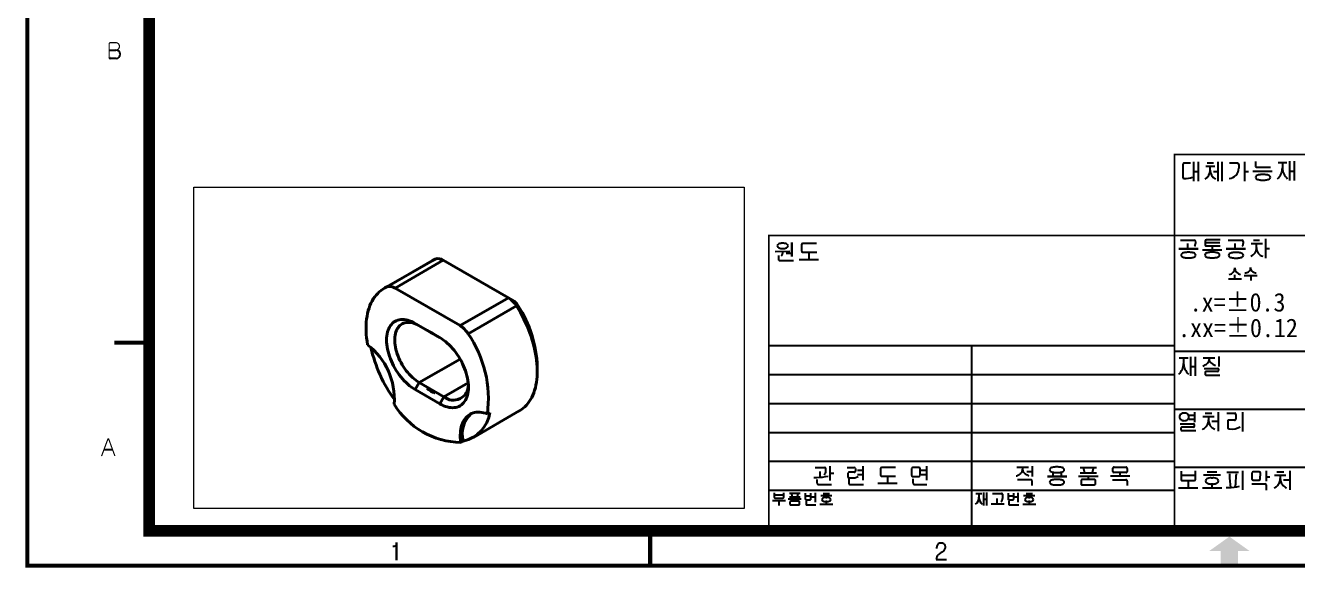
# Model space of a CAD drawing. Header units: millimetres. Extents: x 20 to 420, y 20 to 297.
# Drawn here: x 19.6 to 239.3, y 19.6 to 113.3 of the extents above; entities that cross this region are included whole.
import ezdxf

# ---------------------------------------------------------------- set-up
doc = ezdxf.new("R2010")
doc.units = ezdxf.units.MM
doc.header["$LTSCALE"] = 10
doc.header["$MEASUREMENT"] = 0
doc.layers.get('0').update_dxf_attribs({"color": 6})
doc.layers.add('0 @ 1', color=6, linetype='Continuous')
doc.layers.add('DIM', color=2, linetype='Continuous', lineweight=9)
doc.layers.add('OUTLINE', color=3, linetype='Continuous', lineweight=40)
doc.styles.get("Standard").update_dxf_attribs({"font": '', "height": 3.2})
doc.styles.get('Standard').set_extended_font_data('GulimChe')

# ---------------------------------------------------------------- blocks, each defined once
blk = doc.blocks.new('A-3_규격도면_동인광학')
blk.add_hatch(color=256).paths.add_polyline_path([(204, 2.5), (206, 2.5), (206, 0), (209, 0), (209, 2.5), (211, 2.5), (207.5, 5)])
for p, q in [((14.1, 89.02), (15.24, 89.02)), ((15.24, 89.02), (15.26, 89.02)), ((15.31, 87.56), (14.35, 87.56)), ((199.46, 69.16), (199.46, 67.06)), ((200.76, 69.49), (199.71, 69.49)), ((201.31, 69.71), (201.31, 66.37)), ((202.12, 69.71), (202.12, 66.37)), ((203.44, 68.98), (204.96, 68.98)), ((203.67, 69.54), (204.73, 69.54)), ((204.2, 68.3), (204.2, 68.98)), ((205.49, 69.71), (205.49, 66.37)), ((206.2, 69.71), (206.2, 66.37)), ((207.52, 69.52), (208.87, 69.52)), ((209.13, 69.27), (209.13, 68.63)), ((210.13, 69.71), (210.13, 66.37)), ((211.56, 68.09), (214.89, 68.09)), ((211.99, 69.75), (211.99, 69.01)), ((212.25, 68.77), (214.61, 68.77)), ((215.9, 69.58), (217.44, 69.58)), ((216.66, 69.58), (216.66, 68.65)), ((217.85, 69.8), (217.85, 66.46)), ((217.85, 68.12), (218.66, 68.12)), ((218.66, 69.8), (218.66, 66.46)), ((201.31, 68.03), (202.12, 68.03)), ((205.49, 67.99), (204.77, 67.99)), ((210.13, 68.07), (210.78, 68.07)), ((131.98, 53.34), (131.98, 55.81)), ((131.98, 55.81), (131.98, 53.34)), ((133.64, 55.39), (133.64, 54.33)), ((136.23, 55.6), (133.86, 55.6)), ((199.04, 56.19), (201.37, 56.19)), ((200.24, 55.63), (200.24, 54.7)), ((201.65, 55.96), (201.65, 55.6)), ((203.29, 56.01), (203.29, 55.39)), ((205.86, 55.72), (203.29, 55.72)), ((203.53, 55.2), (205.92, 55.2)), ((205.91, 56.23), (203.54, 56.23)), ((204.52, 55.2), (204.52, 54.53)), ((207.29, 56.19), (209.62, 56.19)), ((208.42, 55.63), (208.42, 54.71)), ((209.9, 55.96), (209.9, 55.6)), ((211.23, 55.62), (213.19, 55.62)), ((211.65, 56.18), (212.7, 56.18)), ((212.18, 54.94), (212.18, 55.62)), ((213.76, 56.39), (213.76, 53.05)), ((129.11, 54.2), (131.59, 54.27)), ((129.66, 53.56), (129.66, 52.9)), ((130.36, 54.23), (130.37, 53.91)), ((131.98, 53.87), (130.96, 53.87)), ((133.22, 52.86), (136.55, 52.86)), ((133.89, 54.1), (136.27, 54.1)), ((134.88, 53.9), (134.88, 52.86)), ((202.1, 54.7), (198.76, 54.7)), ((198.76, 54.7), (202.1, 54.7)), ((202.86, 54.53), (206.19, 54.53)), ((210.28, 54.71), (206.94, 54.71)), ((206.94, 54.71), (210.28, 54.71)), ((213.76, 54.75), (214.42, 54.75)), ((129.87, 52.68), (132.24, 52.68)), ((211.16, 51.47), (211.16, 51.35)), ((211.16, 51.35), (211.16, 51.47)), ((207.34, 49.49), (209.56, 49.49)), ((208.44, 49.49), (208.44, 50.19)), ((210.07, 50.1), (212.31, 50.1)), ((211.18, 50.1), (211.18, 49.24)), ((128, 38), (198, 38)), ((163, 38), (163, 7)), ((198, 37), (253, 37)), ((198.84, 35.85), (200.38, 35.85)), ((199.6, 35.85), (199.6, 34.91)), ((200.79, 36.06), (200.79, 32.73)), ((201.6, 36.06), (201.6, 32.73)), ((202.99, 35.89), (205.01, 35.89)), ((204, 35.89), (204, 35.58)), ((204, 35.89), (204, 35.58)), ((205.65, 36.09), (205.65, 34.36)), ((128, 33), (198, 33)), ((200.79, 34.38), (201.6, 34.38)), ((203.17, 34.04), (205.47, 34.04)), ((203.29, 33.31), (203.29, 33.04)), ((205.45, 33.49), (203.44, 33.48)), ((203.51, 32.9), (205.85, 32.9)), ((128, 28), (198, 28)), ((198, 27), (253, 27)), ((201.47, 26.51), (201.47, 24.78)), ((205.57, 26.49), (205.57, 23.18)), ((209.75, 26.51), (209.75, 23.17)), ((199.01, 24.45), (201.31, 24.45)), ((200.56, 25.95), (201.47, 25.95)), ((200.56, 25.29), (201.47, 25.29)), ((202.92, 25.73), (204.88, 25.73)), ((203.3, 26.31), (204.49, 26.31)), ((203.9, 25.73), (203.9, 25.14)), ((204.46, 24.93), (205.57, 24.93)), ((207.07, 26.3), (208.41, 26.3)), ((207.21, 24.89), (207.21, 23.84)), ((208.41, 25.11), (207.39, 25.11)), ((208.62, 26.1), (208.62, 25.31)), ((128, 23), (198, 23)), ((199.13, 23.72), (199.13, 23.45)), ((201.29, 23.9), (199.28, 23.88)), ((199.35, 23.3), (201.7, 23.3)), ((207.32, 23.64), (207.4, 23.61)), ((207.4, 23.61), (207.54, 23.59)), ((13.21, 20.04), (14.68, 20.04)), ((128, 18), (198, 18)), ((135.98, 16.93), (137.61, 16.93)), ((136.81, 16.25), (136.81, 15.24)), ((138.54, 17.16), (138.54, 14.69)), ((139.19, 15.89), (138.54, 15.89)), ((141.51, 16.95), (142.68, 16.95)), ((141.65, 15.95), (141.65, 15.38)), ((142.72, 16.12), (141.88, 16.12)), ((142.95, 16.76), (142.95, 16.34)), ((143.29, 16.45), (144.21, 16.45)), ((143.29, 15.71), (144.21, 15.71)), ((144.21, 17.16), (144.21, 14.72)), ((147.25, 16.73), (147.25, 15.67)), ((149.84, 16.94), (147.47, 16.94)), ((147.5, 15.44), (149.88, 15.44)), ((152.64, 16.75), (152.64, 15.56)), ((153.9, 16.94), (152.85, 16.94)), ((154.09, 15.56), (154.09, 16.72)), ((154.26, 16.45), (155.19, 16.45)), ((154.27, 15.71), (155.19, 15.71)), ((155.19, 17.16), (155.19, 14.72)), ((170.79, 16.97), (172.81, 16.97)), ((171.8, 16.97), (171.8, 16.65)), ((172.54, 16.26), (173.45, 16.26)), ((173.45, 17.17), (173.45, 15.35)), ((177.03, 16.01), (177.03, 15.35)), ((178.44, 16.02), (178.44, 15.35)), ((181.47, 15.45), (184.82, 15.45)), ((181.75, 16.92), (184.53, 16.92)), ((181.75, 15.98), (184.53, 15.98)), ((182.3, 16.77), (182.47, 15.98)), ((183.13, 15.45), (183.13, 14.86)), ((183.97, 16.75), (183.79, 15.98)), ((186.96, 15.48), (190.31, 15.48)), ((187.39, 16.22), (187.39, 16.83)), ((189.68, 16.07), (187.58, 16.07)), ((187.63, 16.98), (189.68, 16.98)), ((188.63, 15.48), (188.63, 16.07)), ((189.86, 16.77), (189.86, 16.22)), ((198, 17), (253, 17)), ((199.15, 16.32), (199.15, 14.84)), ((199.15, 15.62), (201.64, 15.62)), ((201.64, 14.87), (201.64, 16.34)), ((203.05, 15.65), (205.96, 15.65)), ((203.67, 16.17), (205.33, 16.17)), ((207.06, 16.15), (209.09, 16.15)), ((207.53, 15.83), (207.53, 15.63)), ((208.66, 15.84), (208.66, 15.63)), ((209.78, 16.38), (209.78, 13.06)), ((211.4, 15.99), (211.37, 14.97)), ((212.67, 16.18), (211.61, 16.18)), ((212.82, 14.97), (212.86, 15.96)), ((213.83, 16.37), (213.83, 14.55)), ((215.31, 15.6), (217.27, 15.6)), ((215.7, 16.18), (216.88, 16.18)), ((216.29, 15.6), (216.29, 15.01)), ((217.96, 16.37), (217.96, 13.06)), ((135.78, 15.21), (136.3, 15.22)), ((136.3, 14.87), (136.3, 14.23)), ((136.56, 14.01), (138.83, 14.01)), ((141.79, 14.95), (141.79, 14.23)), ((141.83, 15.14), (142.16, 15.13)), ((142.04, 14.01), (144.32, 14.01)), ((146.83, 14.2), (150.16, 14.2)), ((148.49, 15.23), (148.49, 14.2)), ((152.84, 15.37), (153.88, 15.37)), ((152.86, 14.95), (152.86, 14.23)), ((153.11, 14.01), (155.29, 14.01)), ((170.89, 14.83), (173.22, 14.83)), ((173.42, 14.6), (173.42, 13.84)), ((179.41, 15.35), (176.07, 15.35)), ((176.07, 15.35), (179.41, 15.35)), ((181.9, 14.7), (181.9, 14.1)), ((184.19, 14.86), (182.09, 14.86)), ((182.14, 13.95), (184.19, 13.95)), ((184.37, 14.15), (184.37, 14.7)), ((187.31, 14.81), (189.64, 14.81)), ((189.85, 14.59), (189.85, 13.83)), ((198.73, 13.44), (202.06, 13.44)), ((199.35, 14.67), (201.43, 14.67)), ((200.39, 14.45), (200.39, 13.44)), ((202.83, 13.41), (206.17, 13.41)), ((204.35, 15.15), (204.49, 15.15)), ((204.49, 14.06), (204.35, 14.06)), ((204.49, 15.15), (204.63, 15.15)), ((204.63, 14.06), (204.49, 14.06)), ((204.49, 14.06), (204.49, 13.41)), ((206.96, 13.48), (207.33, 13.48)), ((211.4, 14.11), (213.62, 14.11)), ((211.57, 14.77), (212.61, 14.77)), ((213.83, 15.31), (214.5, 15.31)), ((213.85, 13.93), (213.85, 13.04)), ((216.85, 14.81), (217.96, 14.81)), ((128, 13), (198, 13)), ((128.62, 11.22), (130.85, 11.22)), ((128.91, 12.54), (128.91, 11.79)), ((128.91, 12.2), (130.56, 12.2)), ((129.05, 11.66), (130.43, 11.66)), ((129.74, 11.22), (129.74, 10.37)), ((130.56, 11.82), (130.56, 12.54)), ((131.35, 11.49), (133.58, 11.49)), ((131.53, 12.47), (133.39, 12.47)), ((131.53, 11.84), (133.39, 11.84)), ((131.64, 10.99), (131.64, 10.59)), ((133.17, 11.09), (131.76, 11.09)), ((131.9, 12.37), (132.02, 11.84)), ((132.46, 11.49), (132.46, 11.09)), ((133.02, 12.36), (132.9, 11.84)), ((133.29, 10.62), (133.29, 10.99)), ((134.27, 12.51), (134.27, 11.49)), ((134.27, 12.05), (135.24, 12.05)), ((134.4, 11.37), (135.13, 11.37)), ((134.41, 11.1), (134.41, 10.59)), ((135.24, 11.52), (135.24, 12.51)), ((135.37, 11.87), (135.96, 11.87)), ((135.96, 12.58), (135.96, 10.96)), ((136.95, 12.09), (138.89, 12.09)), ((137.37, 12.45), (138.47, 12.45)), ((137.82, 11.76), (137.91, 11.76)), ((137.91, 11.04), (137.82, 11.04)), ((137.91, 11.76), (138, 11.76)), ((138, 11.04), (137.91, 11.04)), ((137.91, 11.04), (137.91, 10.6)), ((163.75, 12.44), (164.78, 12.44)), ((164.26, 12.44), (164.26, 11.82)), ((165.05, 12.59), (165.05, 10.36)), ((165.05, 11.47), (165.59, 11.47)), ((165.59, 12.59), (165.59, 10.36)), ((166.58, 12.46), (168.15, 12.46)), ((167.34, 11.59), (167.34, 10.63)), ((168.32, 12.3), (168.32, 11.6)), ((169.29, 12.51), (169.29, 11.49)), ((169.29, 12.05), (170.27, 12.05)), ((169.42, 11.37), (170.15, 11.37)), ((169.43, 11.1), (169.43, 10.59)), ((170.27, 11.52), (170.27, 12.51)), ((170.39, 11.87), (170.99, 11.87)), ((170.99, 12.58), (170.99, 10.96)), ((171.97, 12.09), (173.91, 12.09)), ((172.39, 12.45), (173.49, 12.45)), ((172.84, 11.76), (172.93, 11.76)), ((172.93, 11.04), (172.84, 11.04)), ((172.93, 11.76), (173.03, 11.76)), ((173.03, 11.04), (172.93, 11.04)), ((172.93, 11.04), (172.93, 10.6)), ((131.8, 10.49), (133.17, 10.49)), ((134.54, 10.49), (136.13, 10.49)), ((136.81, 10.6), (139.03, 10.6)), ((166.39, 10.63), (168.62, 10.63)), ((169.56, 10.49), (171.15, 10.49)), ((171.83, 10.6), (174.06, 10.6)), ((63.07, 3.35), (63.32, 3.35)), ((63.73, 0.91), (63.73, 3.96)), ((63.73, 3.96), (63.73, 0.91)), ((156.98, 2.93), (156.98, 3.2)), ((157.84, 2.3), (157.74, 2.24)), ((158.18, 2.54), (157.84, 2.3)), ((158.26, 2.6), (158.18, 2.54)), ((156.9, 1.07), (158.65, 1.07))]:
    blk.add_line(p, q)
for points, const_width in [([(0, 0), (0, 277), (400, 277), (400, 0)], 0.7), ([(21, 6), (21, 271), (394, 271), (394, 6)], 2)]:
    blk.add_lwpolyline(points, close=True, dxfattribs=dict(const_width=const_width))
at = {"const_width": 0.2}
for points in [[(14.1, 87.81), (14.1, 90.08, -0.443983), (14.33, 90.29), (15.24, 90.29, -1), (15.24, 89.02), (14.1, 89.02)], [(12.79, 18.9), (13.87, 21.81, -0.756384), (14.04, 21.8), (15.09, 18.92)]]:
    blk.add_lwpolyline(points, format="xyb", dxfattribs=at)
for points, const_width in [([(198, 7), (198, 71), (393, 71)], 0.3), ([(128, 7), (128, 57), (393, 57)], 0.3), ([(15, 38.5), (21.67, 38.5)], 0.7), ([(107.5, 0), (107.5, 6.67)], 0.7)]:
    blk.add_lwpolyline(points, dxfattribs=dict(const_width=const_width))
for centre, radius, start, end in [((15.26, 88.29), 0.727, 273.6048, 90), ((14.35, 87.81), 0.249, 181.3239, 270), ((199.71, 69.23), 0.261, 90, 196.224), ((202.32, 68.3), 1.88, 301.736, 0), ((206.08, 68.3), 1.88, 180, 238.264), ((207.33, 68.63), 1.8, 274.0617, 0), ((208.87, 69.25), 0.269, 4.3858, 90), ((212.23, 69.01), 0.238, 180, 274.8762), ((214.19, 68.65), 2.46, 310.6997, 0), ((219.07, 68.65), 2.41, 180, 230.1829), ((199.7, 67.06), 0.236, 180, 268.1595), ((199.8, 70.18), 3.36, 268.1595, 293.0296), ((212.39, 67.01), 0.362, 130.787, 175.4096), ((212.39, 67.07), 0.362, 184.5904, 229.213), ((212.55, 66.82), 0.62, 105.5854, 130.787), ((212.55, 67.27), 0.62, 229.213, 254.4146), ((213.19, 64.54), 2.98, 94.5784, 105.5854), ((213.19, 69.54), 2.98, 254.4146, 265.4216), ((213.3, 63.2), 4.33, 90, 94.5784), ((213.3, 70.88), 4.33, 265.4216, 270), ((213.3, 63.2), 4.33, 85.4216, 90), ((213.3, 70.88), 4.33, 270, 274.5784), ((213.4, 64.54), 2.98, 74.4146, 85.4216), ((213.4, 69.54), 2.98, 274.5784, 285.5854), ((214.04, 66.82), 0.62, 49.213, 74.4146), ((214.04, 67.27), 0.62, 285.5854, 310.787), ((214.21, 67.01), 0.362, 4.5904, 49.213), ((214.21, 67.07), 0.362, 310.787, 355.4096), ((129.85, 55.13), 0.429, 109.7033, 172.0326), ((129.85, 55.24), 0.429, 187.9674, 250.2967), ((130.37, 53.68), 1.97, 90, 109.7033), ((130.37, 53.68), 1.97, 70.2967, 90), ((130.89, 55.13), 0.429, 7.9674, 70.2967), ((130.89, 55.24), 0.429, 289.7033, 352.0326), ((133.86, 55.39), 0.217, 90, 179.9617), ((201.37, 55.9), 0.29, 11.8483, 90), ((200.91, 55.6), 0.74, 320.5326, 0), ((203.54, 55.97), 0.253, 90, 170.8151), ((203.49, 55.39), 0.199, 180, 282.1799), ((209.62, 55.9), 0.29, 11.8483, 90), ((209.16, 55.6), 0.74, 320.5326, 0), ((210.64, 54.85), 1.53, 290.6033, 3.3919), ((213.65, 54.84), 1.48, 175.9627, 256.3106), ((129.87, 52.9), 0.216, 180, 270.036), ((130.37, 56.69), 1.97, 250.2967, 270), ((129.76, 53.89), 0.602, 313.5964, 1.5108), ((130.37, 56.69), 1.97, 270, 289.7033), ((133.87, 54.33), 0.23, 180, 273.1332), ((199.51, 53.57), 0.362, 130.787, 175.4096), ((199.51, 53.63), 0.362, 184.5904, 229.213), ((199.68, 53.38), 0.62, 105.5854, 130.787), ((199.68, 53.83), 0.62, 229.213, 254.4146), ((200.32, 51.1), 2.98, 94.5784, 105.5854), ((200.32, 56.1), 2.98, 254.4146, 265.4216), ((200.42, 49.76), 4.33, 90, 94.5784), ((200.42, 57.45), 4.33, 265.4216, 270), ((200.42, 49.76), 4.33, 85.4216, 90), ((200.42, 57.45), 4.33, 270, 274.5784), ((200.53, 51.1), 2.98, 74.4146, 85.4216), ((200.53, 56.1), 2.98, 274.5784, 285.5854), ((201.17, 53.38), 0.62, 49.213, 74.4146), ((201.17, 53.83), 0.62, 285.5854, 310.787), ((201.34, 53.57), 0.362, 4.5904, 49.213), ((201.34, 53.63), 0.362, 310.787, 355.4096), ((203.63, 53.59), 0.362, 130.787, 175.4096), ((203.63, 53.65), 0.362, 184.5904, 229.213), ((203.79, 53.39), 0.62, 105.5854, 130.787), ((203.79, 53.84), 0.62, 229.213, 254.4146), ((204.43, 51.12), 2.98, 94.5784, 105.5854), ((204.43, 56.12), 2.98, 254.4146, 265.4216), ((204.54, 49.77), 4.33, 90, 94.5784), ((204.54, 57.46), 4.33, 265.4216, 270), ((204.54, 49.77), 4.33, 85.4216, 90), ((204.54, 57.46), 4.33, 270, 274.5784), ((204.64, 51.12), 2.98, 74.4146, 85.4216), ((204.64, 56.12), 2.98, 274.5784, 285.5854), ((205.28, 53.39), 0.62, 49.213, 74.4146), ((205.28, 53.84), 0.62, 285.5854, 310.787), ((205.45, 53.59), 0.362, 4.5904, 49.213), ((205.45, 53.65), 0.362, 310.787, 355.4096), ((207.72, 53.55), 0.362, 130.787, 175.4096), ((207.72, 53.61), 0.362, 184.5904, 229.213), ((207.89, 53.36), 0.62, 105.5854, 130.787), ((207.89, 53.81), 0.62, 229.213, 254.4146), ((208.53, 51.08), 2.98, 94.5784, 105.5854), ((208.53, 56.08), 2.98, 254.4146, 265.4216), ((208.64, 49.74), 4.33, 90, 94.5784), ((208.64, 57.42), 4.33, 265.4216, 270), ((208.64, 49.74), 4.33, 85.4216, 90), ((208.64, 57.42), 4.33, 270, 274.5784), ((208.74, 51.08), 2.98, 74.4146, 85.4216), ((208.74, 56.08), 2.98, 274.5784, 285.5854), ((209.38, 53.36), 0.62, 49.213, 74.4146), ((209.38, 53.81), 0.62, 285.5854, 310.787), ((209.55, 53.55), 0.362, 4.5904, 49.213), ((209.55, 53.61), 0.362, 310.787, 355.4096), ((207.23, 51.43), 1.22, 280.1846, 0), ((209.66, 51.43), 1.22, 180, 259.8154), ((210.11, 51.8), 1.28, 273.0377, 302.6699), ((210.37, 51.39), 0.803, 302.6699, 326.0061), ((210.43, 51.35), 0.733, 326.0061, 0), ((211.89, 51.35), 0.733, 180, 213.9939), ((211.95, 51.39), 0.803, 213.9939, 237.3301), ((212.21, 51.8), 1.28, 237.3301, 266.9623), ((202.93, 35.74), 1.11, 314.5469, 334.7965), ((203.27, 35.58), 0.731, 334.7965, 0), ((204.71, 35.58), 0.707, 180, 230.0339), ((197.14, 34.91), 2.46, 310.6997, 0), ((202.01, 34.91), 2.41, 180, 230.1829), ((202.16, 36.52), 2.2, 289.6857, 314.5469), ((203.44, 33.33), 0.15, 90.4674, 185.5199), ((203.45, 33.04), 0.158, 180, 290.6438), ((206.16, 37.31), 2.97, 230.0339, 249.212), ((205.47, 33.68), 0.182, 265.0661, 354.5096), ((205.47, 33.86), 0.181, 5.4904, 90), ((204.5, 33.77), 1.16, 354.5096, 5.4904), ((199.46, 25.7), 0.566, 126.2971, 182.2865), ((199.46, 25.65), 0.566, 177.7135, 233.7029), ((199.7, 25.38), 0.955, 90, 126.2971), ((199.7, 25.96), 0.955, 233.7029, 270), ((199.7, 25.38), 0.955, 53.7029, 90), ((199.7, 25.96), 0.955, 270, 306.2971), ((199.93, 25.7), 0.566, 357.7135, 53.7029), ((199.93, 25.65), 0.566, 306.2971, 2.2865), ((201.31, 24.27), 0.181, 5.4904, 90), ((200.34, 24.18), 1.16, 354.5096, 5.4904), ((202.16, 25.13), 1.74, 314.7962, 337.7895), ((202.15, 25.14), 1.75, 337.7895, 0), ((205.83, 25.14), 1.93, 180, 203.0854), ((205.29, 24.91), 1.34, 203.0854, 227.7201), ((207.39, 24.92), 0.187, 90, 189.9031), ((208.41, 26.09), 0.21, 2.4746, 90), ((208.42, 25.31), 0.202, 265.1914, 0), ((199.28, 23.73), 0.15, 90.4674, 185.5199), ((199.29, 23.45), 0.158, 180, 290.6438), ((201.31, 24.08), 0.182, 265.0661, 354.5096), ((201.98, 25.31), 1.99, 295.4601, 314.7962), ((205.95, 25.63), 2.32, 227.7201, 245.1313), ((207.44, 23.84), 0.235, 180, 238.9832), ((207.91, 26.54), 2.97, 262.8795, 299.3294), ((136.15, 25.5), 10.28, 270.7952, 281.7846), ((136.77, 16.42), 1.07, 316.4472, 354.1416), ((137.61, 16.7), 0.224, 5.8584, 90), ((135.83, 16.52), 2.01, 354.1416, 5.8584), ((141.88, 15.88), 0.243, 90, 162.7327), ((141.89, 15.38), 0.247, 180, 255.9206), ((142.68, 16.66), 0.29, 19.9366, 90), ((142.73, 16.34), 0.223, 268.9289, 0), ((147.47, 16.73), 0.217, 90, 179.9617), ((147.48, 15.67), 0.23, 180, 273.1332), ((152.85, 16.73), 0.211, 90, 174.1511), ((152.83, 15.56), 0.198, 180, 272.2398), ((153.88, 15.58), 0.214, 270, 355.6406), ((153.87, 16.72), 0.223, 0, 81.4867), ((170.17, 17.28), 1.89, 285.8538, 306.2125), ((170.48, 16.85), 1.37, 306.2125, 332.5484), ((170.87, 16.65), 0.93, 332.5484, 0), ((172.71, 16.65), 0.912, 180, 209.5054), ((172.86, 16.73), 1.08, 209.5054, 237.9626), ((174.78, 19.8), 4.7, 237.9626, 246.4471), ((176.82, 16.5), 0.362, 130.787, 175.4096), ((176.82, 16.56), 0.362, 184.5904, 229.213), ((176.99, 16.31), 0.62, 105.5854, 130.787), ((176.99, 16.76), 0.62, 229.213, 254.4146), ((177.63, 14.03), 2.98, 94.5784, 105.5854), ((177.63, 19.03), 2.98, 254.4146, 265.4216), ((177.73, 12.69), 4.33, 90, 94.5784), ((177.73, 20.38), 4.33, 265.4216, 270), ((177.73, 12.69), 4.33, 85.4216, 90), ((177.73, 20.38), 4.33, 270, 274.5784), ((177.84, 14.03), 2.98, 74.4146, 85.4216), ((177.84, 19.03), 2.98, 274.5784, 285.5854), ((178.48, 16.31), 0.62, 49.213, 74.4146), ((178.48, 16.76), 0.62, 285.5854, 310.787), ((178.64, 16.5), 0.362, 4.5904, 49.213), ((178.64, 16.56), 0.362, 310.787, 355.4096), ((187.56, 16.83), 0.163, 63.6984, 180), ((187.58, 16.26), 0.187, 190.8165, 270), ((189.68, 16.8), 0.179, 352.4097, 90), ((189.71, 16.22), 0.154, 261.1653, 0), ((223.12, 15.63), 15.59, 180, 187.9213), ((193.38, 15.63), 15.28, 352.2562, 0), ((211.61, 15.97), 0.211, 90, 174.1511), ((212.63, 15.96), 0.223, 0, 81.4867), ((136.52, 14.23), 0.218, 180, 278.834), ((142.01, 14.23), 0.218, 180, 278.834), ((142.27, 17.94), 2.82, 267.8535, 294.1102), ((153.08, 14.23), 0.218, 180, 278.834), ((173.22, 14.62), 0.204, 354.4055, 90), ((176.82, 14.36), 0.362, 130.787, 175.4096), ((176.82, 14.42), 0.362, 184.5904, 229.213), ((176.99, 14.17), 0.62, 105.5854, 130.787), ((176.99, 14.62), 0.62, 229.213, 254.4146), ((177.63, 11.89), 2.98, 94.5784, 105.5854), ((177.63, 16.89), 2.98, 254.4146, 265.4216), ((177.73, 10.55), 4.33, 90, 94.5784), ((177.73, 18.24), 4.33, 265.4216, 270), ((177.73, 10.55), 4.33, 85.4216, 90), ((177.73, 18.24), 4.33, 270, 274.5784), ((177.84, 11.89), 2.98, 74.4146, 85.4216), ((177.84, 16.89), 2.98, 274.5784, 285.5854), ((178.48, 14.17), 0.62, 49.213, 74.4146), ((178.48, 14.62), 0.62, 285.5854, 310.787), ((178.64, 14.36), 0.362, 4.5904, 49.213), ((178.64, 14.42), 0.362, 310.787, 355.4096), ((182.09, 14.67), 0.187, 90, 169.1835), ((182.07, 14.1), 0.163, 180, 296.3016), ((184.22, 14.7), 0.154, 0, 98.8347), ((184.19, 14.13), 0.179, 270, 7.5903), ((189.64, 14.61), 0.204, 354.4055, 90), ((199.32, 14.84), 0.175, 180, 277.554), ((201.43, 14.88), 0.209, 270, 358.5824), ((203.81, 14.56), 0.459, 117.2376, 174.097), ((203.81, 14.66), 0.459, 185.903, 242.7624), ((204.35, 13.5), 1.65, 90, 117.2376), ((204.35, 15.72), 1.65, 242.7624, 270), ((204.63, 13.5), 1.65, 62.7624, 90), ((204.63, 15.72), 1.65, 270, 297.2376), ((205.18, 14.56), 0.459, 5.903, 62.7624), ((205.18, 14.66), 0.459, 297.2376, 354.097), ((207.33, 21.29), 7.81, 270, 284.3395), ((211.57, 14.97), 0.198, 180, 272.2398), ((212.61, 14.98), 0.214, 270, 355.6406), ((213.62, 13.87), 0.237, 15.2263, 90), ((214.37, 15.19), 1.99, 295.4601, 314.7962), ((214.55, 15.01), 1.74, 314.7962, 337.7895), ((214.54, 15.01), 1.75, 337.7895, 0), ((218.22, 15.01), 1.93, 180, 203.0854), ((217.68, 14.78), 1.34, 203.0854, 227.7201), ((218.34, 15.51), 2.32, 227.7201, 245.1313), ((129.04, 11.79), 0.131, 180, 274.282), ((130.43, 11.79), 0.133, 270, 11.7778), ((131.76, 10.97), 0.125, 90, 169.1835), ((133.18, 10.99), 0.103, 0, 98.8347), ((134.39, 11.49), 0.12, 180, 277.6654), ((135.13, 11.5), 0.121, 270, 11.0214), ((137.46, 11.37), 0.306, 117.2376, 174.097), ((137.46, 11.43), 0.306, 185.903, 242.7624), ((137.82, 10.66), 1.1, 90, 117.2376), ((137.82, 12.14), 1.1, 242.7624, 270), ((138, 10.66), 1.1, 62.7624, 90), ((138, 12.14), 1.1, 270, 297.2376), ((138.37, 11.37), 0.306, 5.903, 62.7624), ((138.37, 11.43), 0.306, 297.2376, 354.097), ((162.62, 11.82), 1.64, 310.6997, 0), ((165.87, 11.82), 1.61, 180, 230.1829), ((167.35, 11.6), 0.979, 320.2059, 0), ((168.15, 12.28), 0.178, 4.5, 90), ((169.41, 11.49), 0.12, 180, 277.6654), ((170.15, 11.5), 0.121, 270, 11.0214), ((172.48, 11.37), 0.306, 117.2376, 174.097), ((172.48, 11.43), 0.306, 185.903, 242.7624), ((172.84, 10.66), 1.1, 90, 117.2376), ((172.84, 12.14), 1.1, 242.7624, 270), ((173.03, 10.66), 1.1, 62.7624, 90), ((173.03, 12.14), 1.1, 270, 297.2376), ((173.39, 11.37), 0.306, 5.903, 62.7624), ((173.39, 11.43), 0.306, 297.2376, 354.097), ((131.75, 10.59), 0.108, 180, 296.3016), ((133.17, 10.61), 0.119, 270, 7.5903), ((134.52, 10.59), 0.105, 180, 284.5405), ((169.54, 10.59), 0.105, 180, 284.5405), ((63.32, 3.77), 0.418, 270, 351.8564), ((157.65, 3.2), 0.675, 135.3614, 180), ((157.57, 3.28), 0.56, 116.1126, 135.3614), ((159.75, -0.98), 3.8, 121.9901, 132.8749), ((157.74, 2.93), 0.951, 75.511, 116.1126), ((157.84, 3.3), 0.566, 52.7857, 75.511), ((157.74, 3.16), 0.74, 352.4081, 52.7857), ((157.61, 3.18), 0.862, 318.1085, 352.4081), ((158.42, 1.02), 1.52, 161.3803, 178.4124), ((157.65, 1.28), 0.705, 132.8749, 161.3803)]:
    blk.add_arc(centre, radius, start, end)

msp = doc.modelspace()

# ---------------------------------------------------------------- linework, layer by layer
at = {"layer": 'DIM', "ltscale": 0.5}
msp.add_lwpolyline([(48.705, 85.366), (143.726, 85.366), (143.726, 29.856), (48.705, 29.856)], close=True, dxfattribs=at)
at = {"layer": 'OUTLINE'}
for p, q in [((89.906, 72.674), (81.563, 67.858)), ((82.046, 68.103), (90.39, 72.92)), ((83.45, 67.905), (91.793, 72.722)), ((103.018, 66.242), (91.793, 72.722)), ((94.674, 61.425), (83.45, 67.905)), ((94.674, 61.425), (103.018, 66.242)), ((103.018, 66.242), (103.725, 65.834)), ((96.078, 60.003), (104.421, 64.82)), ((104.421, 64.82), (104.661, 64.886)), ((86.941, 61.807), (91.183, 59.358)), ((86.941, 61.807), (87.648, 61.399)), ((91.217, 59.338), (87.648, 61.399)), ((90.386, 59.818), (88.982, 60.629)), ((87.648, 51.6), (94.684, 55.662)), ((108.012, 53.561), (108.012, 54.377)), ((87.648, 51.6), (86.941, 50.376)), ((87.648, 51.6), (91.89, 49.151)), ((88.982, 50.634), (90.386, 49.824)), ((91.89, 49.151), (96.089, 51.575)), ((91.183, 47.927), (86.941, 50.376)), ((91.89, 49.151), (91.183, 47.927)), ((96.986, 42.121), (104.905, 46.693)), ((99.406, 46.186), (99.83, 46.431)), ((95.232, 41.5), (94.807, 41.255))]:
    msp.add_line(p, q, dxfattribs=at)
at = {"layer": 'OUTLINE', "flags": 128}
for points in [[(90.39, 72.92), (90.047, 72.753), (89.906, 72.674)], [(82.046, 68.103), (81.698, 67.933), (81.365, 67.738), (81.047, 67.516), (80.745, 67.27), (80.46, 66.998), (80.192, 66.703), (79.941, 66.384), (79.709, 66.042), (79.495, 65.678), (79.3, 65.292), (79.125, 64.885), (78.969, 64.459), (78.834, 64.013), (78.719, 63.55), (78.624, 63.068), (78.55, 62.571), (78.498, 62.058), (78.466, 61.531), (78.455, 60.991), (78.466, 60.438), (78.498, 59.875), (78.55, 59.301), (78.624, 58.719), (78.718, 58.129)], [(104.905, 46.693), (104.952, 46.721), (105.273, 46.927), (105.578, 47.158), (105.867, 47.414), (106.14, 47.693), (106.396, 47.995), (106.635, 48.32), (106.856, 48.667), (107.059, 49.035), (107.243, 49.424), (107.407, 49.833), (107.553, 50.26), (107.679, 50.706), (107.785, 51.169), (107.871, 51.649), (107.937, 52.144), (107.982, 52.654), (108.007, 53.178), (108.012, 53.714), (107.996, 54.261), (107.959, 54.819), (107.902, 55.387), (107.825, 55.963), (107.727, 56.546), (107.61, 57.135), (107.473, 57.729), (107.316, 58.326), (107.141, 58.927), (106.946, 59.529), (106.733, 60.131), (106.502, 60.732), (106.253, 61.331), (105.988, 61.927), (105.705, 62.519), (105.407, 63.105), (105.093, 63.685), (104.764, 64.257), (104.421, 64.82)], [(86.941, 50.376), (86.617, 50.575), (86.295, 50.798), (85.975, 51.043), (85.66, 51.31), (85.35, 51.598), (85.046, 51.904), (84.751, 52.229), (84.466, 52.57), (84.191, 52.927), (83.927, 53.296), (83.677, 53.678), (83.441, 54.07), (83.219, 54.471), (83.014, 54.879), (82.825, 55.292), (82.654, 55.708), (82.501, 56.126), (82.368, 56.544), (82.254, 56.96), (82.16, 57.372), (82.086, 57.779), (82.033, 58.178), (82.002, 58.569), (81.991, 58.949), (82.002, 59.317), (82.033, 59.671), (82.086, 60.009), (82.16, 60.331), (82.254, 60.635), (82.368, 60.919), (82.501, 61.182), (82.654, 61.424), (82.825, 61.643), (83.014, 61.838), (83.219, 62.009), (83.441, 62.154), (83.677, 62.273), (83.927, 62.366), (84.191, 62.432), (84.466, 62.47), (84.751, 62.482), (85.046, 62.466), (85.35, 62.422), (85.66, 62.352), (85.975, 62.255), (86.295, 62.131), (86.617, 61.982), (86.941, 61.807)], [(87.648, 61.399), (87.352, 61.558), (87.057, 61.692), (86.766, 61.801), (86.478, 61.884), (86.197, 61.941), (85.922, 61.972), (85.656, 61.975), (85.4, 61.952), (85.154, 61.903), (84.921, 61.827), (84.701, 61.725), (84.495, 61.598), (84.305, 61.446), (84.13, 61.27), (83.974, 61.07), (83.835, 60.849), (83.714, 60.606), (83.613, 60.343), (83.531, 60.061), (83.47, 59.762), (83.428, 59.448), (83.408, 59.118), (83.408, 58.776), (83.428, 58.423), (83.47, 58.061), (83.531, 57.691), (83.613, 57.315), (83.714, 56.935), (83.835, 56.553), (83.974, 56.171), (84.13, 55.791), (84.305, 55.413), (84.495, 55.042), (84.701, 54.677), (84.921, 54.321), (85.154, 53.976), (85.4, 53.643), (85.656, 53.324), (85.922, 53.02), (86.197, 52.734), (86.478, 52.465), (86.766, 52.217), (87.057, 51.989), (87.352, 51.783), (87.648, 51.6)], [(91.183, 59.358), (91.507, 59.159), (91.829, 58.936), (92.149, 58.691), (92.464, 58.424), (92.774, 58.136), (93.078, 57.83), (93.373, 57.505), (93.658, 57.164), (93.933, 56.807), (94.197, 56.437), (94.447, 56.056), (94.683, 55.663), (94.905, 55.263), (95.11, 54.855), (95.299, 54.442), (95.47, 54.026), (95.623, 53.608), (95.756, 53.19), (95.87, 52.774), (95.964, 52.362), (96.038, 51.955), (96.091, 51.555), (96.122, 51.165), (96.133, 50.785), (96.122, 50.417), (96.091, 50.063), (96.038, 49.725), (95.964, 49.403), (95.87, 49.099), (95.756, 48.815), (95.623, 48.552), (95.47, 48.31), (95.299, 48.091), (95.11, 47.896), (94.905, 47.725), (94.683, 47.58), (94.447, 47.461), (94.197, 47.368), (93.933, 47.302), (93.658, 47.264), (93.373, 47.252), (93.078, 47.268), (92.774, 47.311), (92.464, 47.382), (92.149, 47.479), (91.829, 47.602), (91.507, 47.752), (91.183, 47.927)], [(99.406, 46.186), (99.07, 46.3), (98.739, 46.388), (98.414, 46.45), (98.096, 46.485), (97.787, 46.493), (97.487, 46.474), (97.198, 46.429), (96.92, 46.357), (96.656, 46.259), (96.404, 46.135), (96.168, 45.985), (95.946, 45.811), (95.741, 45.612), (95.553, 45.389), (95.383, 45.144), (95.231, 44.877), (95.098, 44.589), (94.985, 44.281), (94.891, 43.955), (94.817, 43.611), (94.764, 43.251), (94.731, 42.876), (94.719, 42.487), (94.728, 42.086), (94.757, 41.675), (94.807, 41.255)]]:
    msp.add_lwpolyline(points, dxfattribs=at)
at = {"layer": 'OUTLINE'}
for centre, radius, start, end in [((90.896, 71.427), 1.576, 55.26309, 108.70461), ((82.552, 66.611), 1.576, 55.26309, 108.70461), ((100.788, 62.638), 4.238, 30.97569, 58.24205), ((102.238, 63.431), 2.826, 30.97569, 58.24205), ((87.62, 53.662), 20.405, 2.00852, 33.3707), ((92.444, 57.822), 4.238, 30.97569, 58.24205), ((79.834, 48.781), 19.743, 352.4467, 34.63948), ((71.446, 48.71), 11.899, 356.03785, 52.32658), ((103.397, 63.146), 24.731, 192.83035, 216.0223), ((92.569, 55.225), 5.826, 232.00497, 248.00041), ((93.54, 51.136), 2.581, 230.27534, 1.78615), ((95.005, 54.865), 13.612, 210.83569, 269.16969), ((99.816, 42.742), 4.75, 132.71873, 195.16084), ((94.036, 47.224), 5.848, 281.79396, 352.20631)]:
    msp.add_arc(centre, radius, start, end, dxfattribs=at)
for major_axis, ratio, start_param, end_param in [((6.2, -3.58), 0.0000704, 2.195418, 2.5170522), ((4.384, 7.593), 0.5773346, 2.9808162, 3.3024504)]:
    msp.add_ellipse((94.012, 57.724), major_axis=major_axis, ratio=ratio, start_param=start_param, end_param=end_param, dxfattribs=at)

# ---------------------------------------------------------------- block references
at = {"layer": '0 @ 1'}
msp.add_blockref('A-3_규격도면_동인광학', (20, 20), dxfattribs=at)

# ---------------------------------------------------------------- texts
at = {"layer": 'DIM', "char_height": 3.2, "width": 46.05648, "attachment_point": 5}
for s, insert in [('{\\C2;.x=±0.3}', (228.916, 65.438)), ('{\\C2;.xx=±0.12}', (228.981, 61.016))]:
    msp.add_mtext(s, dxfattribs=dict(at, insert=insert))

doc.saveas('drawing.dxf')
